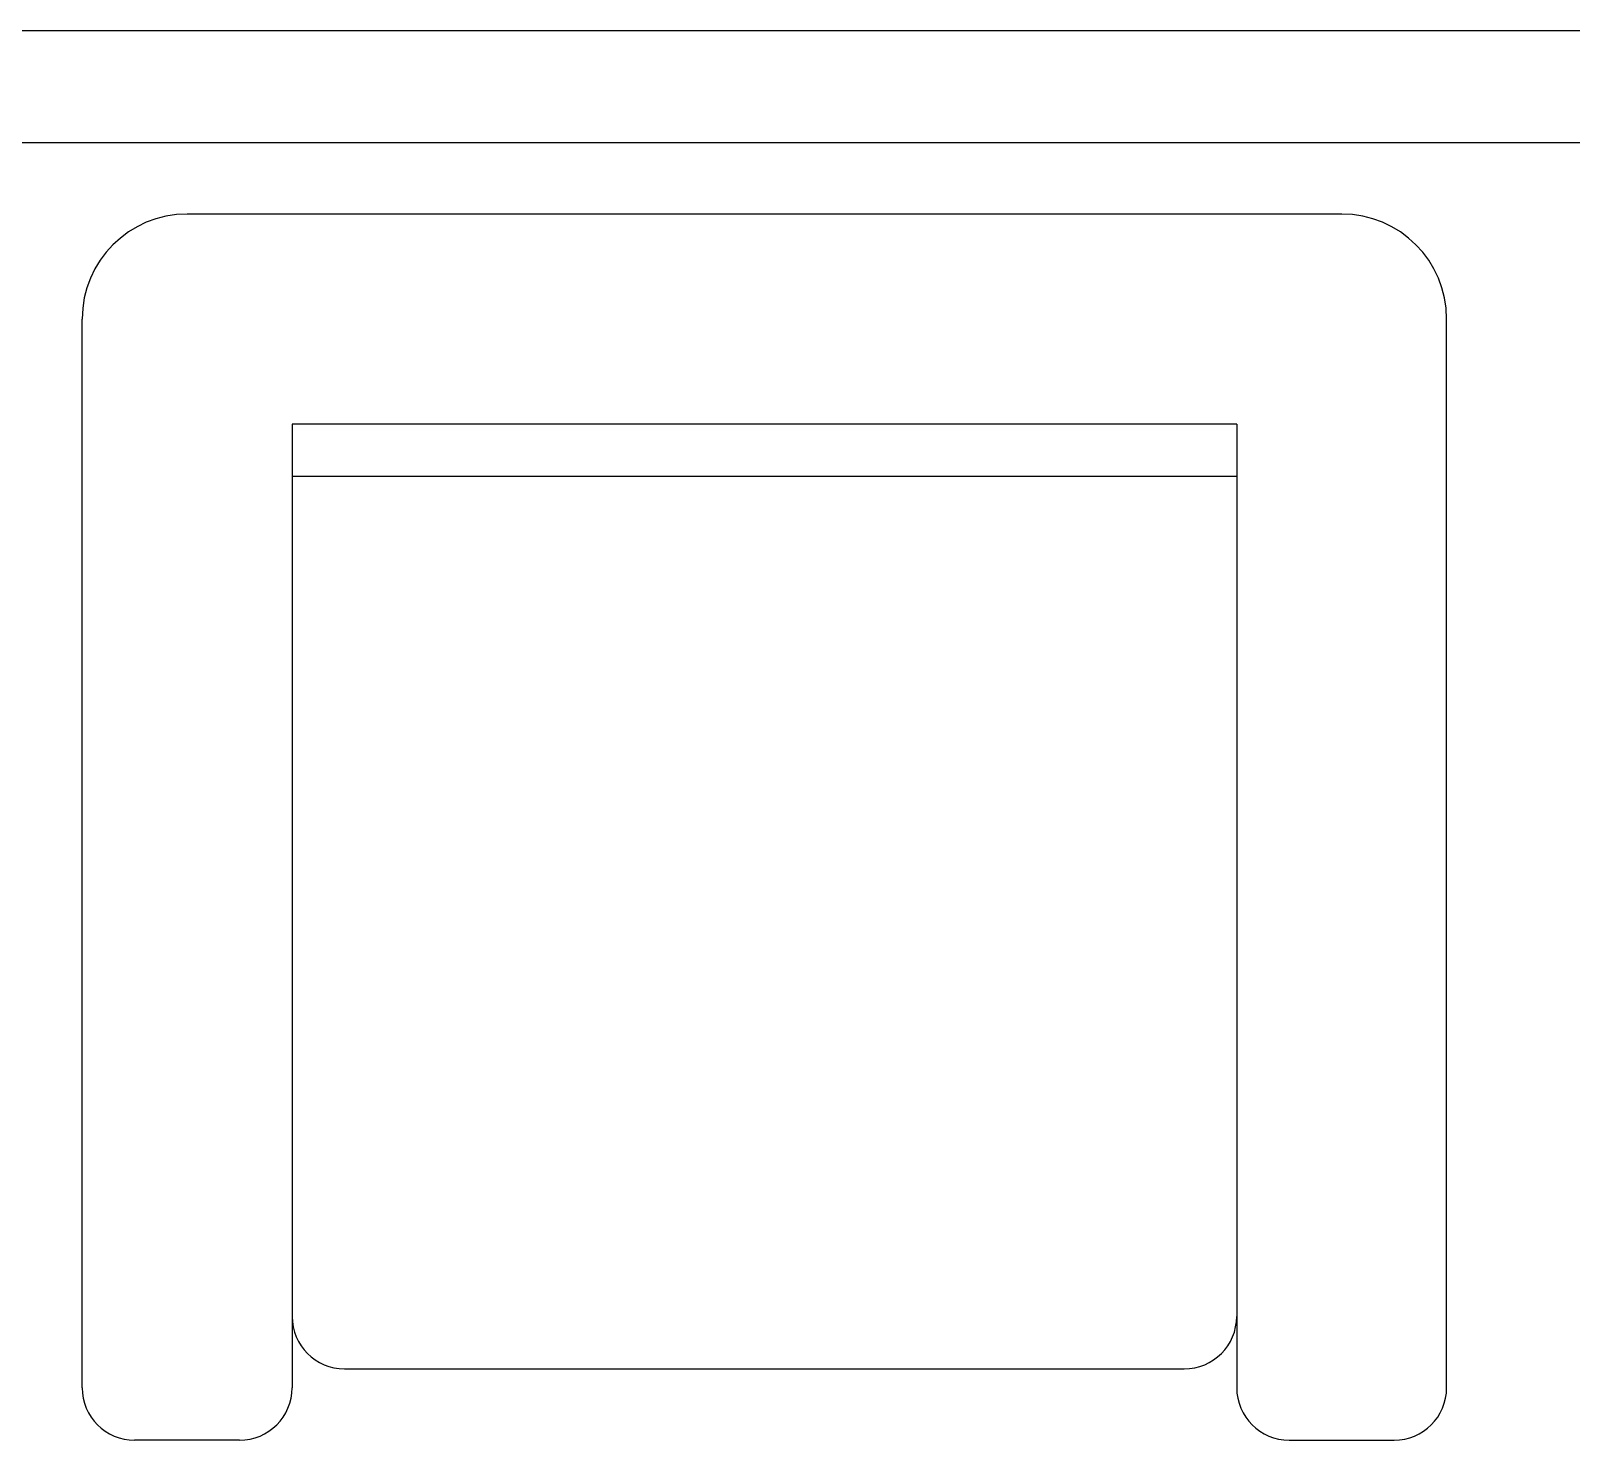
# Model space of a CAD drawing. Header units: inches. Extents: x 482566 to 494966, y -26460 to -22226.
# Drawn here: x 487718.53 to 487756, y -24247.77 to -24213.5 of the extents above; entities that cross this region are included whole.
import ezdxf

# ---------------------------------------------------------------- set-up
doc = ezdxf.new("R2010")
doc.units = ezdxf.units.IN
doc.header["$LTSCALE"] = 15
doc.header["$MEASUREMENT"] = 0
doc.linetypes.add('TRATTEGGIATA2', pattern=[9.525, 6.35, -3.175])
for name, color, linetype in [('furniture', 4, 'Continuous'), ('I-WALL-IN', 3, 'Continuous'), ('SUI GAS LINE', 30, 'TRATTEGGIATA2')]:
    doc.layers.add(name, color=color, linetype=linetype)

# ---------------------------------------------------------------- blocks, each defined once
blk = doc.blocks.new('CH_13')
for p, q in [((275, 0), (-275, 0)), ((-325, -558.94), (-325, -50)), ((325, -558.94), (325, -50)), ((-225, -100), (-225, -558.94)), ((225, -100), (-225, -100)), ((225, -100), (225, -558.94)), ((225, -125), (-225, -125)), ((-200, -550), (200, -550)), ((-250, -583.94), (-300, -583.94)), ((250, -583.94), (300, -583.94))]:
    blk.add_line(p, q)
for centre, radius, start, end in [((-275, -50), 50, 90, 180), ((275, -50), 50, 0, 90), ((-200, -525), 25, 180, 270), ((200, -525), 25, 270, 0), ((-300, -558.94), 25, 180, 270), ((-250, -558.94), 25, 270, 0), ((250, -558.94), 25, 180, 270), ((300, -558.94), 25, 270, 0)]:
    blk.add_arc(centre, radius, start, end)

msp = doc.modelspace()

# ---------------------------------------------------------------- linework, layer by layer
at = {"layer": 'I-WALL-IN'}
msp.add_line((487782.904, -24216.221, 6.93), (487559.454, -24216.221, 6.93), dxfattribs=at)
at = {"layer": 'SUI GAS LINE'}
msp.add_line((487796.5, -24213.5), (487289, -24213.5), dxfattribs=at)

# ---------------------------------------------------------------- block references
at = {"layer": 'furniture', "extrusion": (0, 0, -1), "xscale": -0.05105496469259303, "yscale": 0.05105496469259303, "zscale": -0.05105496469259303}
msp.add_blockref('CH_13', (-487736.375, -24217.955), dxfattribs=at)

doc.saveas('drawing.dxf')
